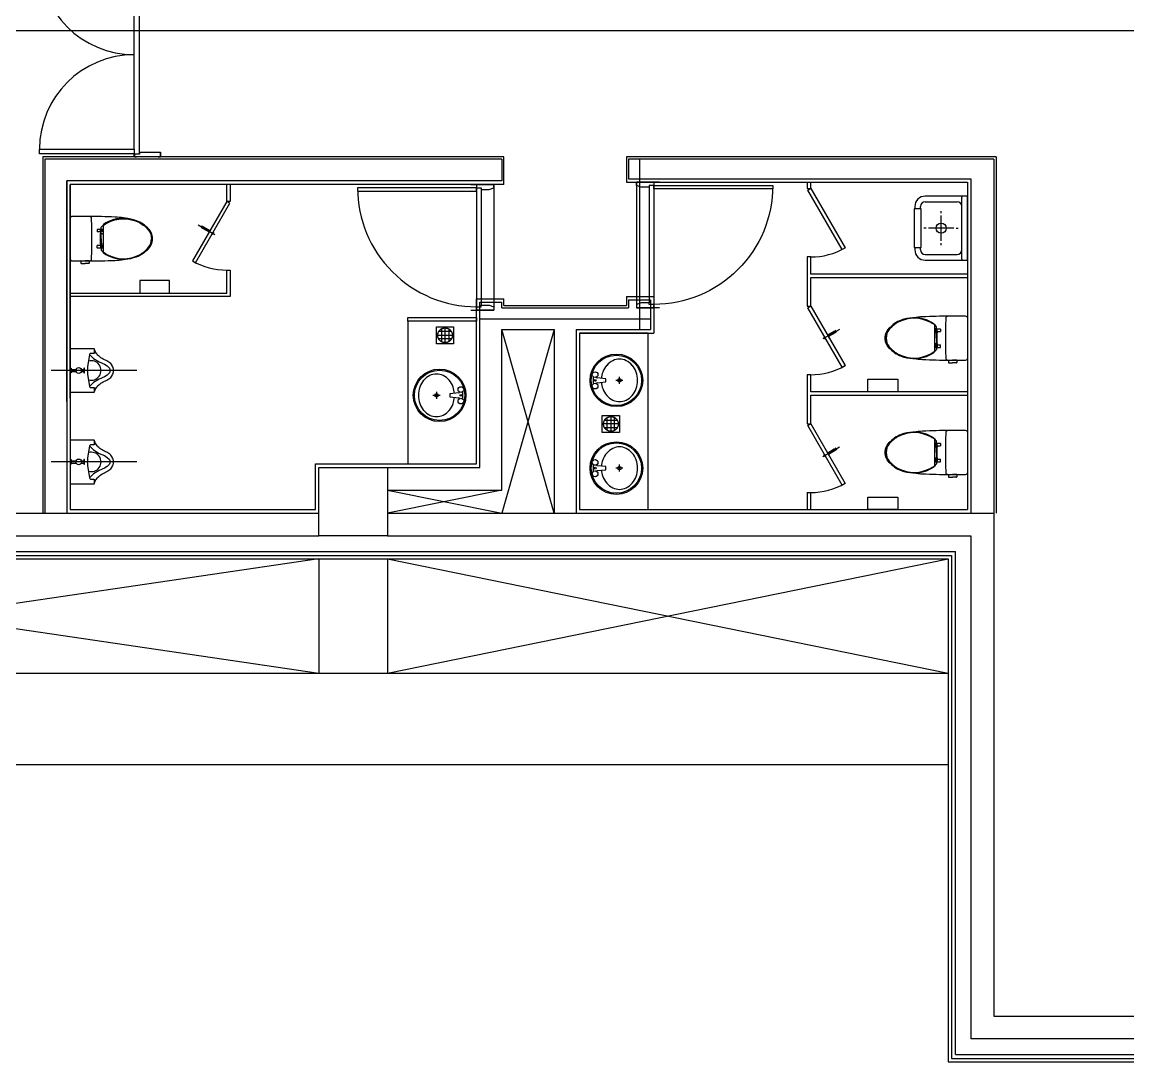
# Model space of a CAD drawing. Header units: millimetres. Extents: x 8456 to 190005487, y 619 to 455456909.
# Drawn here: x 196433 to 197922, y 152540 to 153941 of the extents above; entities that cross this region are included whole.
import ezdxf

# ---------------------------------------------------------------- set-up
doc = ezdxf.new("R2010")
doc.units = ezdxf.units.MM
doc.header["$LTSCALE"] = 400
doc.header["$MEASUREMENT"] = 0
for name, pattern in [('CEN', [62, 60, -1, 0, -1]), ('HIDDEN', [0.375, 0.25, -0.125]), ('X-REF 평면도(가창리 실시설계)$2$CEN', [62, 60, -1, 0, -1]), ('XA-지하1층평면도$0$CEN', [62, 60, -1, 0, -1]), ('XA-지하1층평면도$0$CEN1', [3.5, 3, -0.25, 0, -0.25])]:
    doc.linetypes.add(name, pattern=pattern)
doc.layers.get('0').update_dxf_attribs({"linetype": 'CONTINUOUS'})
doc.layers.get('Defpoints').update_dxf_attribs({"color": 153, "linetype": 'CONTINUOUS'})
for name, color, linetype in [('AA-FIN2', 6, 'CONTINUOUS'), ('AA-MKXX', 3, 'CONTINUOUS'), ('AA-WALL-조적벽', 3, 'CONTINUOUS'), ('AA-WID', 4, 'CONTINUOUS'), ('AA-공통-단열재', 17, 'CONTINUOUS'), ('CEN', 1, 'CEN'), ('COL', 2, 'CONTINUOUS'), ('FIN', 5, 'CONTINUOUS'), ('FIX', 7, 'CONTINUOUS'), ('TOIL', 6, 'CONTINUOUS'), ('WAL', 3, 'CONTINUOUS'), ('WID', 4, 'CONTINUOUS'), ('WINDOW', 7, 'CONTINUOUS'), ('X-REF 평면도(가창리 실시설계)$2$CEN', 1, 'X-REF 평면도(가창리 실시설계)$2$CEN'), ('XA-지하1층평면도$0$CEN', 1, 'XA-지하1층평면도$0$CEN'), ('XA-지하1층평면도$0$ELE', 7, 'CONTINUOUS'), ('XREF-PLAN$0$A-FUR1_위생도기', 4, 'CONTINUOUS')]:
    doc.layers.add(name, color=color, linetype=linetype)
doc.layers.add('XR-평면도$0$A-DWXM-DOOR', color=4, linetype='CONTINUOUS', lineweight=25)

# ---------------------------------------------------------------- blocks, each defined once
blk = doc.blocks.new('A$C2DB436D3')
at = {"color": 8, "ltscale": 3}
for p, q in [((7297.7, 14173.8, 2515.7), (7292.9, 14165.6, 2515.7)), ((7302.2, 14168.4, 2515.7), (7299.8, 14164.3, 2515.7)), ((8477.8, 13967.1, 2515.7), (8480.1, 13963, 2515.7)), ((8482.3, 13972.5, 2515.7), (8487, 13964.3, 2515.7)), ((8477.8, 13740.5, 2515.7), (8480.1, 13736.4, 2515.7)), ((8482.3, 13745.9, 2515.7), (8487, 13737.7, 2515.7))]:
    blk.add_line(p, q, dxfattribs=at)
at = {"color": 8}
for p, q in [((7027, 13904.2, 2515.7), (7038.5, 13904.2, 2515.7)), ((7027, 13899.8, 2515.7), (7038.5, 13899.8, 2515.7)), ((7047.9, 13904.2, 2515.7), (7053.4, 13904.2, 2515.7)), ((7048.6, 13899.8, 2515.7), (7053.4, 13899.8, 2515.7)), ((7027, 13728.2, 2515.7), (7038.5, 13728.2, 2515.7)), ((7027, 13723.8, 2515.7), (7038.5, 13723.8, 2515.7)), ((7047.9, 13728.2, 2515.7), (7053.4, 13728.2, 2515.7)), ((7048.6, 13723.8, 2515.7), (7053.4, 13723.8, 2515.7))]:
    blk.add_line(p, q, dxfattribs=at)
at = {"color": 8, "elevation": 2515.7}
for points in [[(7027, 13943.8), (7027, 13860.2), (7073.2, 13860.2, -0.022168), (7075.4, 13865.7, -0.015962), (7079.8, 13872.3, -0.046411), (7088.6, 13878.9, -0.0259), (7097.4, 13883.3, 0.027117), (7105.1, 13888.8, 0.071022), (7109.5, 13896.5, 0.04853), (7110.6, 13902, 0.04853), (7109.5, 13907.5, 0.071022), (7105.1, 13915.2, 0.027117), (7097.4, 13920.7, -0.0259), (7088.6, 13925.1, -0.046411), (7079.8, 13931.7, -0.015962), (7075.4, 13938.3, -0.022168), (7073.2, 13943.8)], [(7027, 13767.8), (7027, 13684.2), (7073.2, 13684.2, -0.022168), (7075.4, 13689.7, -0.015962), (7079.8, 13696.3, -0.046411), (7088.6, 13702.9, -0.0259), (7097.4, 13707.3, 0.027117), (7105.1, 13712.8, 0.071022), (7109.5, 13720.5, 0.04853), (7110.6, 13726, 0.04853), (7109.5, 13731.5, 0.071022), (7105.1, 13739.2, 0.027117), (7097.4, 13744.7, -0.0259), (7088.6, 13749.1, -0.046411), (7079.8, 13755.7, -0.015962), (7075.4, 13762.3, -0.022168), (7073.2, 13767.8)]]:
    blk.add_lwpolyline(points, format="xyb", close=True, dxfattribs=at)
for points in [[(7073.2, 13943.8), (7073.2, 13935), (7066.6, 13935, 0.198912), (7065.7, 13934.6, 0.089166), (7064.4, 13932.8), (7060.6, 13909, 0.080898), (7060.6, 13895), (7064.4, 13871.2, 0.22682), (7065.7, 13869.4, 0.062315), (7066.6, 13869), (7073.2, 13869), (7073.2, 13860.2)], [(7073.2, 13767.8), (7073.2, 13759), (7066.6, 13759, 0.198912), (7065.7, 13758.6, 0.089166), (7064.4, 13756.8), (7060.6, 13733, 0.080898), (7060.6, 13719), (7064.4, 13695.2, 0.22682), (7065.7, 13693.4, 0.062315), (7066.6, 13693), (7073.2, 13693), (7073.2, 13684.2)]]:
    blk.add_lwpolyline(points, format="xyb", dxfattribs=at)
for points in [[(7064.4, 13932.8), (7072.1, 13925.1), (7083.1, 13918.5), (7093, 13914.1), (7098.5, 13910.8), (7102.9, 13906.4), (7104, 13902), (7102.9, 13897.6), (7098.5, 13893.2), (7093, 13889.9), (7083.1, 13885.5), (7072.1, 13878.9), (7064.4, 13871.2)], [(7027, 13906.4), (7029.2, 13906.4), (7029.2, 13897.6), (7027, 13897.6)], [(7064.4, 13756.8), (7072.1, 13749.1), (7083.1, 13742.5), (7093, 13738.1), (7098.5, 13734.8), (7102.9, 13730.4), (7104, 13726), (7102.9, 13721.6), (7098.5, 13717.2), (7093, 13713.9), (7083.1, 13709.5), (7072.1, 13702.9), (7064.4, 13695.2)], [(7027, 13730.4), (7029.2, 13730.4), (7029.2, 13721.6), (7027, 13721.6)]]:
    blk.add_lwpolyline(points, dxfattribs=at)
for points in [[(7053.4, 13897.6), (7054.5, 13897.6), (7054.5, 13906.4), (7053.4, 13906.4)], [(7053.4, 13721.6), (7054.5, 13721.6), (7054.5, 13730.4), (7053.4, 13730.4)]]:
    blk.add_lwpolyline(points, close=True, dxfattribs=at)
at = {"color": 8}
for centre in [(7043.5, 13902, 2515.7), (7043.5, 13726, 2515.7)]:
    blk.add_circle(centre, 5.5, dxfattribs=at)
for centre in [(7067.7, 13902, 2515.7), (7067.7, 13726, 2515.7)]:
    blk.add_arc(centre, 18.7, 253.2144, 106.7856, dxfattribs=at)
at = {"layer": 'AA-FIN2', "color": 8}
for p, q in [((5833.5, 13539.6, 2515.7), (8715.5, 13539.6, 2515.7)), ((5840.1, 13546.2, 2515.7), (8722.1, 13546.2, 2515.7)), ((8715.5, 13539.6, 2515.7), (8715.5, 12571.6, 2515.7)), ((8722.1, 13546.2, 2515.7), (8722.1, 12578.2, 2515.7)), ((8715.5, 12571.6, 2515.7), (9265.5, 12571.6, 2515.7)), ((8722.1, 12578.2, 2515.7), (9265.5, 12578.2, 2515.7))]:
    blk.add_line(p, q, dxfattribs=at)
at = {"layer": 'AA-WALL-조적벽', "color": 8}
for p, q in [((6978.6, 14308.5, 2515.7), (6978.6, 13627.6, 2515.7)), ((7857, 14308.5, 2515.7), (6978.6, 14308.5, 2515.7)), ((7857, 14308.5, 2515.7), (7857, 14266.7, 2515.7)), ((8803.5, 14308.5, 2515.7), (8101.2, 14308.5, 2515.7)), ((8101.2, 14308.5, 2515.7), (8101.2, 14271.1, 2515.7)), ((8803.5, 14308.5, 2515.7), (8803.5, 13627.6, 2515.7)), ((7020.4, 14266.7, 2515.7), (7020.4, 13627.6, 2515.7)), ((7857, 14266.7, 2515.7), (7020.4, 14266.7, 2515.7)), ((7020.4, 13842.1, 2515.7), (7020.4, 14266.7, 2515.7)), ((8101.2, 14271.1, 2515.7), (8759.5, 14271.1, 2515.7)), ((8759.5, 14271.1, 2515.7), (8759.5, 13627.6, 2515.7)), ((8101.2, 14037.9, 2515.7), (8101.2, 14022.5, 2515.7)), ((8101.2, 14037.9, 2515.7), (8143, 14037.9, 2515.7)), ((8143, 14037.9, 2515.7), (8143, 13980.7, 2515.7)), ((7815.2, 13715.6, 2515.7), (7815.2, 14033.5, 2515.7)), ((7815.2, 14033.5, 2515.7), (7857, 14033.5, 2515.7)), ((7857, 14022.5, 2515.7), (7857, 14033.5, 2515.7)), ((7857, 14022.5, 2515.7), (8101.2, 14022.5, 2515.7)), ((7857, 13671.6, 2515.7), (7857, 13980.7, 2515.7)), ((7857, 13980.7, 2515.7), (7958.2, 13980.7, 2515.7)), ((7958.2, 13980.7, 2515.7), (7958.2, 13627.6, 2515.7)), ((8000, 13980.7, 2515.7), (8000, 13627.6, 2515.7)), ((8000, 13980.7, 2515.7), (8143, 13980.7, 2515.7)), ((7637.5, 13715.6, 2515.7), (7815.2, 13715.6, 2515.7)), ((7637.5, 13671.6, 2515.7), (7857, 13671.6, 2515.7))]:
    blk.add_line(p, q, dxfattribs=at)
at = {"layer": 'AA-WID', "color": 8}
for p, q in [((7160.1, 14322.1, 2515.7), (7160.1, 14697.4, 2515.7)), ((7150.2, 14327.6, 2515.7), (7150.2, 14691.9, 2515.7)), ((6968.1, 14318.8, 2515.7), (6968.1, 14327.6, 2515.7)), ((6968.1, 14327.6, 2515.7), (7150.2, 14327.6, 2515.7)), ((7150.2, 14318.8, 2515.7), (6968.1, 14318.8, 2515.7)), ((7150.2, 14327.6, 2515.7), (7150.2, 14318.8, 2515.7)), ((7150.2, 14312.9, 2515.7), (7150.2, 14318.8, 2515.7)), ((7150.2, 14318.8, 2515.7), (7160.1, 14318.8, 2515.7)), ((7160.5, 14318.4, 2515.7), (7150.6, 14318.4, 2515.7)), ((7150.6, 14318.4, 2515.7), (7150.6, 14313.2, 2515.7)), ((7160.1, 14318.8, 2515.7), (7160.1, 14322.1, 2515.7)), ((7160.1, 14322.1, 2515.7), (7200.8, 14322.1, 2515.7)), ((7200.5, 14321.7, 2515.7), (7160.5, 14321.7, 2515.7)), ((7160.5, 14321.7, 2515.7), (7160.5, 14318.4, 2515.7)), ((7200.5, 14313.2, 2515.7), (7200.5, 14321.7, 2515.7)), ((7200.8, 14322.1, 2515.7), (7200.8, 14312.9, 2515.7)), ((7154.6, 14312.9, 2515.7), (7150.2, 14312.9, 2515.7)), ((7150.6, 14313.2, 2515.7), (7154.6, 14313.2, 2515.7)), ((7154.6, 14313.2, 2515.7), (7154.6, 14312.9, 2515.7)), ((7196.4, 14312.9, 2515.7), (7196.4, 14313.2, 2515.7)), ((7196.4, 14313.2, 2515.7), (7200.5, 14313.2, 2515.7)), ((7200.8, 14312.9, 2515.7), (7196.4, 14312.9, 2515.7))]:
    blk.add_line(p, q, dxfattribs=at)
for centre, start, end in [((7150.2, 14691.9, 2515.7), 180, 270), ((7150.2, 14327.6, 2515.7), 90, 180)]:
    blk.add_arc(centre, 182.2, start, end, dxfattribs=at)
at = {"layer": 'AA-공통-단열재', "color": 8}
for p, q in [((5847.8, 13553.9, 2515.7), (8729.8, 13553.9, 2515.7)), ((8729.8, 12585.9, 2515.7), (8729.8, 13553.9, 2515.7)), ((8729.8, 12585.9, 2515.7), (9265.5, 12585.9, 2515.7))]:
    blk.add_line(p, q, dxfattribs=at)
at = {"layer": 'CEN', "color": 8}
for p, q in [((8122.1, 14308.5, 2515.7), (8122.1, 13980.7, 2515.7)), ((7815.2, 14001.6, 2515.7), (8143, 14001.6, 2515.7))]:
    blk.add_line(p, q, dxfattribs=at)
at = {"layer": 'COL', "color": 8}
for p, q in [((7505.5, 13583.6, 2515.7), (7505.5, 13715.6, 2515.7)), ((7505.5, 13715.6, 2515.7), (7637.5, 13715.6, 2515.7)), ((7637.5, 13715.6, 2515.7), (7637.5, 13583.6, 2515.7)), ((6009.5, 13627.6, 2515.7), (7505.5, 13627.6, 2515.7)), ((7498.9, 13627.6, 2515.7), (7505.5, 13627.6, 2515.7)), ((7637.5, 13627.6, 2515.7), (8803.5, 13627.6, 2515.7)), ((8803.5, 13627.6, 2515.7), (8803.5, 12659.6, 2515.7)), ((6009.5, 13583.6, 2515.7), (7505.5, 13583.6, 2515.7)), ((7637.5, 13583.6, 2515.7), (7505.5, 13583.6, 2515.7)), ((7637.5, 13583.6, 2515.7), (8759.5, 13583.6, 2515.7)), ((8759.5, 13583.6, 2515.7), (8759.5, 12615.6, 2515.7)), ((8803.5, 12659.6, 2515.7), (9441.5, 12659.6, 2515.7)), ((9441.5, 12615.6, 2515.7), (8759.5, 12615.6, 2515.7))]:
    blk.add_line(p, q, dxfattribs=at)
at = {"layer": 'Defpoints', "color": 8}
for p, q in [((7797.6, 14260.1, 2515.7), (7841.6, 14260.1, 2515.7)), ((8160.6, 14264.5, 2515.7), (8116.6, 14264.5, 2515.7)), ((7797.6, 14018.1, 2515.7), (7841.6, 14018.1, 2515.7)), ((8160.6, 14022.5, 2515.7), (8116.6, 14022.5, 2515.7))]:
    blk.add_line(p, q, dxfattribs=at)
at = {"layer": 'FIN', "color": 8}
for p, q in [((6974.2, 14312.9, 2515.7), (6974.2, 13627.6, 2515.7)), ((7861.4, 14312.9, 2515.7), (6974.2, 14312.9, 2515.7)), ((7861.4, 14260.1, 2515.7), (7861.4, 14312.9, 2515.7)), ((8096.8, 14312.9, 2515.7), (8096.8, 14264.5, 2515.7)), ((8807.9, 14312.9, 2515.7), (8096.8, 14312.9, 2515.7)), ((8807.9, 14312.9, 2515.7), (8807.9, 13627.6, 2515.7)), ((7861.4, 14260.1, 2515.7), (7027, 14260.1, 2515.7)), ((7027, 13848.7, 2515.7), (7027, 14260.1, 2515.7)), ((7027, 14260.1, 2515.7), (7027, 13634.2, 2515.7)), ((8096.8, 14264.5, 2515.7), (8752.9, 14264.5, 2515.7)), ((8752.9, 14264.5, 2515.7), (8752.9, 13634.2, 2515.7)), ((7808.6, 13722.2, 2515.7), (7808.6, 14040.1, 2515.7)), ((7808.6, 14040.1, 2515.7), (7861.4, 14040.1, 2515.7)), ((7861.4, 14026.9, 2515.7), (7861.4, 14040.1, 2515.7)), ((8096.8, 14044.5, 2515.7), (8096.8, 14026.9, 2515.7)), ((8096.8, 14044.5, 2515.7), (8149.6, 14044.5, 2515.7)), ((8149.6, 14044.5, 2515.7), (8149.6, 13974.1, 2515.7)), ((7861.4, 14026.9, 2515.7), (8096.8, 14026.9, 2515.7)), ((7958.2, 13627.6, 2515.7), (7857, 13980.7, 2515.7)), ((7958.2, 13980.7, 2515.7), (7857, 13627.6, 2515.7)), ((8006.6, 13974.1, 2515.7), (8006.6, 13634.2, 2515.7)), ((8006.6, 13974.1, 2515.7), (8149.6, 13974.1, 2515.7)), ((7498.9, 13634.2, 2515.7), (7498.9, 13722.2, 2515.7)), ((7498.9, 13722.2, 2515.7), (7808.6, 13722.2, 2515.7)), ((7857, 13671.6, 2515.7), (7637.5, 13627.6, 2515.7)), ((7637.5, 13671.6, 2515.7), (7857, 13627.6, 2515.7)), ((7027, 13634.2, 2515.7), (7498.9, 13634.2, 2515.7)), ((8006.6, 13634.2, 2515.7), (8752.9, 13634.2, 2515.7)), ((7505.5, 13539.6, 2515.7), (6009.5, 13319.6, 2515.7)), ((6009.5, 13539.6, 2515.7), (7505.5, 13319.6, 2515.7)), ((7637.5, 13319.6, 2515.7), (8715.5, 13539.6, 2515.7)), ((7637.5, 13539.6, 2515.7), (8715.5, 13319.6, 2515.7))]:
    blk.add_line(p, q, dxfattribs=at)
at = {"layer": 'FIX', "color": 8, "linetype": 'Continuous'}
for p, q in [((8741.9, 14116.5, 2515.7), (8741.9, 14235.3, 2515.7)), ((8663.8, 14213.3, 2515.7), (8651.7, 14213.3, 2515.7)), ((8662.7, 14213.3, 2515.7), (8662.7, 14217.7, 2515.7)), ((8663.8, 14138.5, 2515.7), (8663.8, 14213.3, 2515.7)), ((8671.5, 14226.5, 2515.7), (8733.1, 14226.5, 2515.7)), ((8702.3, 14204.5, 2515.7), (8702.3, 14208.9, 2515.7)), ((8702.3, 14151.7, 2515.7), (8702.3, 14200.1, 2515.7)), ((8673.7, 14175.9, 2515.7), (8669.3, 14175.9, 2515.7)), ((8726.5, 14175.9, 2515.7), (8678.1, 14175.9, 2515.7)), ((8730.9, 14175.9, 2515.7), (8735.3, 14175.9, 2515.7)), ((8702.3, 14142.9, 2515.7), (8702.3, 14147.3, 2515.7)), ((8651.7, 14138.5, 2515.7), (8663.8, 14138.5, 2515.7)), ((8662.7, 14134.1, 2515.7), (8662.7, 14138.5, 2515.7)), ((8671.5, 14125.3, 2515.7), (8733.1, 14125.3, 2515.7))]:
    blk.add_line(p, q, dxfattribs=at)
at = {"layer": 'FIX', "color": 8, "linetype": 'Continuous', "elevation": 2515.7}
blk.add_lwpolyline([(8752.9, 14114.3), (8752.9, 14237.5), (8671.5, 14237.5, 0.414214), (8651.7, 14217.7), (8651.7, 14213.3), (8650.6, 14213.3), (8650.6, 14138.5), (8651.7, 14138.5), (8651.7, 14134.1, 0.414214), (8671.5, 14114.3)], format="xyb", close=True, dxfattribs=at)
at = {"layer": 'FIX', "color": 8, "linetype": 'Continuous'}
blk.add_circle((8702.3, 14175.9, 2515.7), 9.9, dxfattribs=at)
for centre, radius, start, end in [((8744.1, 14235.3, 2515.7), 2.2, 90, 180), ((8671.5, 14217.7, 2515.7), 8.8, 90, 180), ((8733.1, 14217.7, 2515.7), 8.8, 0, 90), ((8671.5, 14134.1, 2515.7), 8.8, 180, 270), ((8733.1, 14134.1, 2515.7), 8.8, 270, 0), ((8744.1, 14116.5, 2515.7), 2.2, 180, 270)]:
    blk.add_arc(centre, radius, start, end, dxfattribs=at)
at = {"layer": 'TOIL', "color": 8, "linetype": 'HIDDEN'}
for p, q in [((7731.6, 13953.2, 2515.7), (7731.6, 13986.2, 2515.7)), ((7731.6, 13986.2, 2515.7), (7764.6, 13986.2, 2515.7)), ((7760.4, 13976.8, 2515.7), (7735.7, 13976.8, 2515.7)), ((7741, 13982, 2515.7), (7741, 13957.4, 2515.7)), ((7748.1, 13955.5, 2515.7), (7748.1, 13983.9, 2515.7)), ((7755.2, 13982, 2515.7), (7755.2, 13957.4, 2515.7)), ((7764.6, 13986.2, 2515.7), (7764.6, 13953.2, 2515.7)), ((7764.6, 13953.2, 2515.7), (7731.6, 13953.2, 2515.7)), ((7733.8, 13969.7, 2515.7), (7762.3, 13969.7, 2515.7)), ((7760.4, 13962.6, 2515.7), (7735.7, 13962.6, 2515.7)), ((8050.6, 13782.6, 2515.7), (8050.6, 13815.6, 2515.7)), ((8050.6, 13815.6, 2515.7), (8083.6, 13815.6, 2515.7)), ((8054.8, 13806.2, 2515.7), (8079.4, 13806.2, 2515.7)), ((8060, 13786.8, 2515.7), (8060, 13811.4, 2515.7)), ((8067.1, 13813.3, 2515.7), (8067.1, 13784.9, 2515.7)), ((8074.2, 13786.8, 2515.7), (8074.2, 13811.4, 2515.7)), ((8083.6, 13815.6, 2515.7), (8083.6, 13782.6, 2515.7)), ((8083.6, 13782.6, 2515.7), (8050.6, 13782.6, 2515.7)), ((8081.3, 13799.1, 2515.7), (8052.9, 13799.1, 2515.7)), ((8054.8, 13792, 2515.7), (8079.4, 13792, 2515.7))]:
    blk.add_line(p, q, dxfattribs=at)
for centre in [(7748.1, 13969.7, 2515.7), (8067.1, 13799.1, 2515.7)]:
    blk.add_circle(centre, 14.2, dxfattribs=at)
at = {"layer": 'WID', "color": 8}
for p, q in [((7505.5, 13539.6, 2515.7), (7505.5, 13319.6, 2515.7)), ((7637.5, 13539.6, 2515.7), (7637.5, 13319.6, 2515.7)), ((6009.5, 13319.6, 2515.7), (8715.5, 13319.6, 2515.7)), ((5833.5, 13143.6, 2515.7), (8715.5, 13143.6, 2515.7))]:
    blk.add_line(p, q, dxfattribs=at)
at = {"layer": 'WINDOW', "color": 8, "linetype": 'Continuous'}
for p, q in [((7328.4, 14227.1, 2515.7), (7328.4, 14260.1, 2515.7)), ((7335, 14260.1, 2515.7), (7335, 14227.1, 2515.7)), ((8444.9, 14264.5, 2515.7), (8444.9, 14252.4, 2515.7)), ((8444.9, 14252.4, 2515.7), (8451.5, 14252.4, 2515.7)), ((8451.5, 14252.4, 2515.7), (8451.5, 14264.5, 2515.7)), ((7335, 14227.1, 2515.7), (7328.4, 14227.1, 2515.7)), ((8451.5, 14120.4, 2515.7), (8444.9, 14120.4, 2515.7)), ((8444.9, 14120.4, 2515.7), (8444.9, 14025.8, 2515.7)), ((8451.5, 14087.4, 2515.7), (8451.5, 14120.4, 2515.7)), ((7328.4, 14095.1, 2515.7), (7335, 14095.1, 2515.7)), ((7328.4, 14051.1, 2515.7), (7328.4, 14095.1, 2515.7)), ((7335, 14095.1, 2515.7), (7335, 14044.5, 2515.7)), ((8752.9, 14087.4, 2515.7), (8451.5, 14087.4, 2515.7)), ((8451.5, 14080.8, 2515.7), (8752.9, 14080.8, 2515.7)), ((8451.5, 14025.8, 2515.7), (8451.5, 14080.8, 2515.7)), ((7027, 14051.1, 2515.7), (7328.4, 14051.1, 2515.7)), ((7335, 14044.5, 2515.7), (7027, 14044.5, 2515.7)), ((8444.9, 14025.8, 2515.7), (8451.5, 14025.8, 2515.7)), ((7676.6, 13997.2, 2515.7), (7676.6, 14003.8, 2515.7)), ((7676.6, 14003.8, 2515.7), (7808.6, 14003.8, 2515.7)), ((7808.6, 13997.2, 2515.7), (7676.6, 13997.2, 2515.7)), ((7808.6, 14003.8, 2515.7), (7808.6, 13997.2, 2515.7)), ((8451.5, 13893.8, 2515.7), (8444.9, 13893.8, 2515.7)), ((8444.9, 13893.8, 2515.7), (8444.9, 13799.2, 2515.7)), ((8451.5, 13860.8, 2515.7), (8451.5, 13893.8, 2515.7)), ((8752.9, 13860.8, 2515.7), (8451.5, 13860.8, 2515.7)), ((8451.5, 13854.2, 2515.7), (8752.9, 13854.2, 2515.7)), ((8451.5, 13799.2, 2515.7), (8451.5, 13854.2, 2515.7)), ((8444.9, 13799.2, 2515.7), (8451.5, 13799.2, 2515.7)), ((8444.9, 13667.2, 2515.7), (8444.9, 13634.2, 2515.7)), ((8444.9, 13667.2, 2515.7), (8451.5, 13667.2, 2515.7)), ((8451.5, 13634.2, 2515.7), (8451.5, 13667.2, 2515.7))]:
    blk.add_line(p, q, dxfattribs=at)
at = {"layer": 'WINDOW', "color": 8, "linetype": 'Continuous', "elevation": 2515.7}
for points in [[(8511.8, 14134.7), (8445.8, 14249.1), (8451.5, 14252.4), (8517.5, 14138)], [(7328.4, 14227.1), (7262.4, 14112.7), (7268.2, 14109.4), (7334.2, 14223.8)], [(8451.5, 14025.8), (8517.5, 13911.4), (8511.8, 13908.1), (8445.8, 14022.5)], [(8451.5, 13799.2), (8517.5, 13684.8), (8511.8, 13681.5), (8445.8, 13795.9)]]:
    blk.add_lwpolyline(points, close=True, dxfattribs=at)
at = {"layer": 'WINDOW', "color": 8, "linetype": 'Continuous'}
for centre, start, end in [((8451.5, 14252.4, 2515.7), 270, 300), ((7328.4, 14227.1, 2515.7), 240, 270), ((8451.5, 14025.8, 2515.7), 270, 300), ((8451.5, 13799.2, 2515.7), 270, 300)]:
    blk.add_arc(centre, 132, start, end, dxfattribs=at)
at = {"layer": 'X-REF 평면도(가창리 실시설계)$2$CEN', "color": 8}
for p, q in [((7155, 13902, 2515.7), (6990.7, 13902, 2515.7)), ((7155, 13726, 2515.7), (6990.7, 13726, 2515.7))]:
    blk.add_line(p, q, dxfattribs=at)
at = {"layer": 'XA-지하1층평면도$0$CEN', "color": 8, "linetype": 'XA-지하1층평면도$0$CEN1'}
for p, q in [((7273.5, 14182.3, 2515.7), (7305.3, 14163.9, 2515.7)), ((8506.5, 13981, 2515.7), (8474.7, 13962.6, 2515.7)), ((8506.5, 13754.4, 2515.7), (8474.7, 13736, 2515.7))]:
    blk.add_line(p, q, dxfattribs=at)
at = {"layer": 'XA-지하1층평면도$0$ELE', "color": 8}
for p, q in [((7280.2, 14180.1, 2515.7), (7278.7, 14177.5, 2515.7)), ((7278.7, 14177.5, 2515.7), (7280.6, 14176.5, 2515.7)), ((7280.2, 14180.1, 2515.7), (7282.1, 14179, 2515.7)), ((7282.1, 14179, 2515.7), (7280.6, 14176.5, 2515.7)), ((7280.8, 14176.8, 2515.7), (7281.9, 14176.1, 2515.7)), ((7283.2, 14178.4, 2515.7), (7281.7, 14175.8, 2515.7)), ((7281.7, 14175.8, 2515.7), (7294.4, 14168.5, 2515.7)), ((7281.9, 14178.7, 2515.7), (7283, 14178.1, 2515.7)), ((7283.2, 14178.4, 2515.7), (7295.9, 14171.1, 2515.7)), ((7297.5, 14173.9, 2515.7), (7292.7, 14165.7, 2515.7)), ((7292.7, 14165.7, 2515.7), (7292.9, 14165.6, 2515.7)), ((7297.5, 14173.9, 2515.7), (7297.7, 14173.8, 2515.7)), ((7300.3, 14164, 2515.7), (7302.7, 14168.2, 2515.7)), ((7300.9, 14164.2, 2515.7), (7302.9, 14167.6, 2515.7)), ((7302.7, 14168.2, 2515.7), (7302.2, 14168.4, 2515.7)), ((7302.7, 14168.2, 2515.7), (7302.9, 14167.6, 2515.7)), ((7300.3, 14164, 2515.7), (7299.8, 14164.3, 2515.7)), ((7300.3, 14164, 2515.7), (7300.9, 14164.2, 2515.7)), ((8496.8, 13977.1, 2515.7), (8484.1, 13969.8, 2515.7)), ((8498.3, 13974.5, 2515.7), (8485.6, 13967.2, 2515.7)), ((8496.8, 13977.1, 2515.7), (8498.3, 13974.5, 2515.7)), ((8498.1, 13977.4, 2515.7), (8497, 13976.8, 2515.7)), ((8499.8, 13978.8, 2515.7), (8497.9, 13977.7, 2515.7)), ((8497.9, 13977.7, 2515.7), (8499.4, 13975.2, 2515.7)), ((8499.2, 13975.5, 2515.7), (8498.1, 13974.8, 2515.7)), ((8501.3, 13976.2, 2515.7), (8499.4, 13975.2, 2515.7)), ((8499.8, 13978.8, 2515.7), (8501.3, 13976.2, 2515.7)), ((8477.3, 13966.9, 2515.7), (8477.1, 13966.3, 2515.7)), ((8479.1, 13962.9, 2515.7), (8477.1, 13966.3, 2515.7)), ((8477.3, 13966.9, 2515.7), (8477.8, 13967.1, 2515.7)), ((8479.7, 13962.7, 2515.7), (8477.3, 13966.9, 2515.7)), ((8479.7, 13962.7, 2515.7), (8479.1, 13962.9, 2515.7)), ((8479.7, 13962.7, 2515.7), (8480.1, 13963, 2515.7)), ((8482.5, 13972.6, 2515.7), (8482.3, 13972.5, 2515.7)), ((8482.5, 13972.6, 2515.7), (8487.2, 13964.4, 2515.7)), ((8487.2, 13964.4, 2515.7), (8487, 13964.3, 2515.7)), ((8477.3, 13740.3, 2515.7), (8477.1, 13739.7, 2515.7)), ((8479.1, 13736.3, 2515.7), (8477.1, 13739.7, 2515.7)), ((8477.3, 13740.3, 2515.7), (8477.8, 13740.5, 2515.7)), ((8479.7, 13736.1, 2515.7), (8477.3, 13740.3, 2515.7)), ((8482.5, 13746, 2515.7), (8482.3, 13745.9, 2515.7)), ((8482.5, 13746, 2515.7), (8487.2, 13737.8, 2515.7)), ((8496.8, 13750.5, 2515.7), (8484.1, 13743.2, 2515.7)), ((8498.3, 13747.9, 2515.7), (8485.6, 13740.6, 2515.7)), ((8496.8, 13750.5, 2515.7), (8498.3, 13747.9, 2515.7)), ((8498.1, 13750.8, 2515.7), (8497, 13750.2, 2515.7)), ((8499.8, 13752.2, 2515.7), (8497.9, 13751.1, 2515.7)), ((8497.9, 13751.1, 2515.7), (8499.4, 13748.6, 2515.7)), ((8499.2, 13748.9, 2515.7), (8498.1, 13748.2, 2515.7)), ((8501.3, 13749.6, 2515.7), (8499.4, 13748.6, 2515.7)), ((8499.8, 13752.2, 2515.7), (8501.3, 13749.6, 2515.7)), ((8479.7, 13736.1, 2515.7), (8479.1, 13736.3, 2515.7)), ((8479.7, 13736.1, 2515.7), (8480.1, 13736.4, 2515.7)), ((8487.2, 13737.8, 2515.7), (8487, 13737.7, 2515.7))]:
    blk.add_line(p, q, dxfattribs=at)
at = {"layer": 'XR-평면도$0$A-DWXM-DOOR', "color": 8}
for p, q in [((7808.6, 14260.1, 2515.7), (7808.6, 14018.1, 2515.7)), ((7817.4, 14250.2, 2515.7), (7817.4, 14028, 2515.7)), ((7841.6, 14260.1, 2515.7), (7841.6, 14018.1, 2515.7)), ((8116.6, 14264.5, 2515.7), (8116.6, 14022.5, 2515.7)), ((8140.8, 14254.6, 2515.7), (8140.8, 14032.4, 2515.7)), ((8149.6, 14264.5, 2515.7), (8149.6, 14022.5, 2515.7))]:
    blk.add_line(p, q, dxfattribs=at)
at = {"layer": 'XR-평면도$0$A-DWXM-DOOR', "color": 8, "elevation": 2515.7}
for points in [[(7808.6, 14253.5), (7579.8, 14253.5, 0.414214), (7808.6, 14024.7, 1)], [(8149.6, 14257.9), (8378.4, 14257.9, -0.414214), (8149.6, 14029.1, -1)]]:
    blk.add_lwpolyline(points, format="xyb", dxfattribs=at)
for points in [[(7579.8, 14253.5), (7579.8, 14246.9), (7808.6, 14246.9), (7808.6, 14253.5)], [(7808.6, 14260.1), (7808.6, 14253.5), (7817.4, 14253.5), (7817.4, 14250.2), (7832.8, 14250.2), (7841.6, 14253.5), (7841.6, 14260.1)], [(8149.6, 14264.5), (8149.6, 14257.9), (8140.8, 14257.9), (8140.8, 14254.6), (8125.4, 14254.6), (8116.6, 14257.9), (8116.6, 14264.5)], [(8378.4, 14257.9), (8378.4, 14251.3), (8149.6, 14251.3), (8149.6, 14257.9)], [(7808.6, 14018.1), (7808.6, 14024.7), (7817.4, 14024.7), (7817.4, 14028), (7832.8, 14028), (7841.6, 14024.7), (7841.6, 14018.1)], [(8149.6, 14022.5), (8149.6, 14029.1), (8140.8, 14029.1), (8140.8, 14032.4), (8125.4, 14032.4), (8116.6, 14029.1), (8116.6, 14022.5)]]:
    blk.add_lwpolyline(points, close=True, dxfattribs=at)
at = {"layer": 'XREF-PLAN$0$A-FUR1_위생도기', "color": 8}
for p, q in [((7078.7, 14173.1, 2515.7), (7078.7, 14168.5, 2515.7)), ((7085.1, 14168.5, 2515.7), (7078.7, 14168.5, 2515.7)), ((7088.7, 14173.4, 2515.7), (7079.1, 14173.4, 2515.7)), ((7085.1, 14168.5, 2515.7), (7085.1, 14173.4, 2515.7)), ((7089, 14169.4, 2515.7), (7085.1, 14169.4, 2515.7)), ((7089, 14169.4, 2515.7), (7089, 14173.1, 2515.7)), ((7078.7, 14138, 2515.7), (7078.7, 14142.6, 2515.7)), ((7085.1, 14142.6, 2515.7), (7078.7, 14142.6, 2515.7)), ((7088.7, 14137.7, 2515.7), (7079.1, 14137.7, 2515.7)), ((7085.1, 14142.6, 2515.7), (7085.1, 14137.7, 2515.7)), ((7089, 14141.7, 2515.7), (7085.1, 14141.7, 2515.7)), ((7089, 14141.7, 2515.7), (7089, 14138, 2515.7)), ((7047.5, 14112.9, 2515.7), (7047.5, 14108.6, 2515.7)), ((7047.9, 14113.3, 2515.7), (7055.6, 14113.3, 2515.7)), ((7047.9, 14108.1, 2515.7), (7055.6, 14108.1, 2515.7)), ((7063.3, 14113.3, 2515.7), (7055.6, 14113.3, 2515.7)), ((7063.3, 14108.1, 2515.7), (7055.6, 14108.1, 2515.7)), ((7063.8, 14112.9, 2515.7), (7063.8, 14108.6, 2515.7)), ((7161.2, 14075.3, 2515.7), (7161.2, 14051.1, 2515.7)), ((7218.4, 14075.3, 2515.7), (7161.2, 14075.3, 2515.7)), ((7218.4, 14051.1, 2515.7), (7218.4, 14075.3, 2515.7)), ((7161.2, 14051.1, 2515.7), (7218.4, 14051.1, 2515.7)), ((7676.6, 13997.2, 2515.7), (7676.6, 13722.2, 2515.7)), ((7808.6, 13997.2, 2515.7), (7676.6, 13997.2, 2515.7)), ((7808.6, 13722.2, 2515.7), (7808.6, 13997.2, 2515.7)), ((8138.6, 13974.1, 2515.7), (8006.6, 13974.1, 2515.7)), ((8006.6, 13974.1, 2515.7), (8006.6, 13634.2, 2515.7)), ((8138.6, 13634.2, 2515.7), (8138.6, 13974.1, 2515.7)), ((8689.4, 13990.6, 2515.7), (8689.4, 13989.8, 2515.7)), ((8689.4, 13989.8, 2515.7), (8689.4, 13964.2, 2515.7)), ((8689.4, 13977.9, 2515.7), (8694.6, 13977.9, 2515.7)), ((8694.6, 13974.6, 2515.7), (8689.4, 13974.6, 2515.7)), ((8691, 13978, 2515.7), (8691, 13981.8, 2515.7)), ((8691, 13978, 2515.7), (8694.9, 13978, 2515.7)), ((8691.3, 13982.1, 2515.7), (8700.9, 13982.1, 2515.7)), ((8693.4, 13964.2, 2515.7), (8693.4, 13985.9, 2515.7)), ((8694.6, 13974.6, 2515.7), (8693.4, 13974.6, 2515.7)), ((8694.6, 13977.9, 2515.7), (8694.6, 13974.6, 2515.7)), ((8694.6, 13953.9, 2515.7), (8694.6, 13974.6, 2515.7)), ((8694.9, 13977.2, 2515.7), (8694.9, 13982.1, 2515.7)), ((8694.9, 13977.2, 2515.7), (8701.2, 13977.2, 2515.7)), ((8701.2, 13981.8, 2515.7), (8701.2, 13977.2, 2515.7)), ((8689.4, 13964.2, 2515.7), (8689.4, 13938.7, 2515.7)), ((8689.4, 13953.8, 2515.7), (8694.6, 13953.8, 2515.7)), ((8693.4, 13964.2, 2515.7), (8693.4, 13942.6, 2515.7)), ((8693.4, 13953.9, 2515.7), (8694.6, 13953.9, 2515.7)), ((8694.6, 13953.8, 2515.7), (8694.6, 13950.5, 2515.7)), ((8694.6, 13950.5, 2515.7), (8689.4, 13950.5, 2515.7)), ((8689.4, 13938.7, 2515.7), (8689.4, 13937.9, 2515.7)), ((8691, 13950.4, 2515.7), (8691, 13946.7, 2515.7)), ((8691, 13950.4, 2515.7), (8694.9, 13950.4, 2515.7)), ((8691.3, 13946.4, 2515.7), (8700.9, 13946.4, 2515.7)), ((8694.9, 13951.3, 2515.7), (8694.9, 13946.4, 2515.7)), ((8694.9, 13951.3, 2515.7), (8701.2, 13951.3, 2515.7)), ((8701.2, 13946.7, 2515.7), (8701.2, 13951.3, 2515.7)), ((8716.2, 13921.6, 2515.7), (8716.2, 13917.3, 2515.7)), ((8716.6, 13922, 2515.7), (8724.3, 13922, 2515.7)), ((8716.6, 13916.8, 2515.7), (8724.3, 13916.8, 2515.7)), ((8732, 13922, 2515.7), (8724.3, 13922, 2515.7)), ((8732, 13916.8, 2515.7), (8724.3, 13916.8, 2515.7)), ((8732.5, 13921.6, 2515.7), (8732.5, 13917.3, 2515.7)), ((8033.6, 13876.6, 2515.7), (8033.6, 13889.4, 2515.7)), ((8039.7, 13888.8, 2515.7), (8039.7, 13889.4, 2515.7)), ((8083.6, 13876.2, 2515.7), (8083.6, 13889.8, 2515.7)), ((8039.7, 13876.6, 2515.7), (8039.7, 13877.2, 2515.7)), ((8057.6, 13886.1, 2515.7), (8040.7, 13887.7, 2515.7)), ((8040.7, 13878.3, 2515.7), (8057.6, 13879.9, 2515.7)), ((8057.6, 13879.9, 2515.7), (8057.6, 13886.1, 2515.7)), ((8090.3, 13883, 2515.7), (8076.6, 13883, 2515.7)), ((8561.5, 13860.8, 2515.7), (8561.5, 13885, 2515.7)), ((8561.5, 13885, 2515.7), (8618.7, 13885, 2515.7)), ((8618.7, 13885, 2515.7), (8618.7, 13860.8, 2515.7)), ((7724.9, 13854.2, 2515.7), (7738.5, 13854.2, 2515.7)), ((7731.6, 13861, 2515.7), (7731.6, 13847.3, 2515.7)), ((7774.4, 13858.8, 2515.7), (7757.6, 13857.2, 2515.7)), ((7757.6, 13857.2, 2515.7), (7757.6, 13851.1, 2515.7)), ((7757.6, 13851.1, 2515.7), (7774.4, 13849.5, 2515.7)), ((7775.4, 13860.6, 2515.7), (7775.4, 13859.9, 2515.7)), ((7775.4, 13848.4, 2515.7), (7775.4, 13847.7, 2515.7)), ((7781.6, 13860.6, 2515.7), (7781.6, 13847.7, 2515.7)), ((8618.7, 13860.8, 2515.7), (8561.5, 13860.8, 2515.7)), ((8689.4, 13770.5, 2515.7), (8689.4, 13769.7, 2515.7)), ((8689.4, 13769.7, 2515.7), (8689.4, 13744.2, 2515.7)), ((8691, 13758, 2515.7), (8691, 13761.7, 2515.7)), ((8691.3, 13762, 2515.7), (8700.9, 13762, 2515.7)), ((8693.4, 13744.2, 2515.7), (8693.4, 13765.8, 2515.7)), ((8694.9, 13757.1, 2515.7), (8694.9, 13762, 2515.7)), ((8701.2, 13761.7, 2515.7), (8701.2, 13757.1, 2515.7)), ((8689.4, 13757.8, 2515.7), (8694.6, 13757.8, 2515.7)), ((8694.6, 13754.5, 2515.7), (8689.4, 13754.5, 2515.7)), ((8689.4, 13744.2, 2515.7), (8689.4, 13718.6, 2515.7)), ((8691, 13758, 2515.7), (8694.9, 13758, 2515.7)), ((8694.6, 13754.5, 2515.7), (8693.4, 13754.5, 2515.7)), ((8693.4, 13744.2, 2515.7), (8693.4, 13722.5, 2515.7)), ((8694.6, 13757.8, 2515.7), (8694.6, 13754.5, 2515.7)), ((8694.6, 13733.8, 2515.7), (8694.6, 13754.5, 2515.7)), ((8694.9, 13757.1, 2515.7), (8701.2, 13757.1, 2515.7)), ((7676.6, 13722.2, 2515.7), (7808.6, 13722.2, 2515.7)), ((8033.6, 13707.7, 2515.7), (8033.6, 13720.5, 2515.7)), ((8039.7, 13719.9, 2515.7), (8039.7, 13720.5, 2515.7)), ((8057.6, 13717.2, 2515.7), (8040.7, 13718.8, 2515.7)), ((8083.6, 13707.3, 2515.7), (8083.6, 13720.9, 2515.7)), ((8689.4, 13733.8, 2515.7), (8694.6, 13733.8, 2515.7)), ((8694.6, 13730.5, 2515.7), (8689.4, 13730.5, 2515.7)), ((8689.4, 13718.6, 2515.7), (8689.4, 13717.8, 2515.7)), ((8691, 13730.3, 2515.7), (8691, 13726.6, 2515.7)), ((8691, 13730.3, 2515.7), (8694.9, 13730.3, 2515.7)), ((8691.3, 13726.3, 2515.7), (8700.9, 13726.3, 2515.7)), ((8693.4, 13733.8, 2515.7), (8694.6, 13733.8, 2515.7)), ((8694.6, 13733.8, 2515.7), (8694.6, 13730.5, 2515.7)), ((8694.9, 13731.2, 2515.7), (8694.9, 13726.3, 2515.7)), ((8694.9, 13731.2, 2515.7), (8701.2, 13731.2, 2515.7)), ((8701.2, 13726.6, 2515.7), (8701.2, 13731.2, 2515.7)), ((8039.7, 13707.7, 2515.7), (8039.7, 13708.3, 2515.7)), ((8040.7, 13709.4, 2515.7), (8057.6, 13711, 2515.7)), ((8057.6, 13711, 2515.7), (8057.6, 13717.2, 2515.7)), ((8090.3, 13714.1, 2515.7), (8076.6, 13714.1, 2515.7)), ((8716.2, 13701.5, 2515.7), (8716.2, 13697.2, 2515.7)), ((8716.6, 13701.9, 2515.7), (8724.3, 13701.9, 2515.7)), ((8732, 13701.9, 2515.7), (8724.3, 13701.9, 2515.7)), ((8732.5, 13701.5, 2515.7), (8732.5, 13697.2, 2515.7)), ((8716.6, 13696.7, 2515.7), (8724.3, 13696.7, 2515.7)), ((8732, 13696.7, 2515.7), (8724.3, 13696.7, 2515.7)), ((8561.5, 13634.2, 2515.7), (8561.5, 13658.4, 2515.7)), ((8561.5, 13658.4, 2515.7), (8618.7, 13658.4, 2515.7)), ((8618.7, 13658.4, 2515.7), (8618.7, 13634.2, 2515.7)), ((8006.6, 13634.2, 2515.7), (8138.6, 13634.2, 2515.7)), ((8618.7, 13634.2, 2515.7), (8561.5, 13634.2, 2515.7))]:
    blk.add_line(p, q, dxfattribs=at)
at = {"layer": 'XREF-PLAN$0$A-FUR1_위생도기', "color": 8, "elevation": 2515.7}
for points in [[(7185.4, 14155.6, 0.222612), (7175.5, 14176.8, 0.109473), (7145.7, 14192.2, 0.052704), (7113.4, 14197.2, 0.011965), (7060.8, 14198.5), (7031.4, 14198.5, 0.414214), (7027, 14194.1), (7027, 14155.6), (7027, 14117, 0.414214), (7031.4, 14112.7), (7060.8, 14112.7, 0.011965), (7113.4, 14113.9, 0.052704), (7145.7, 14118.9, 0.109473), (7175.5, 14134.3, 0.222612)], [(8594.5, 13964.2, -0.222612), (8604.5, 13985.5, -0.109473), (8634.3, 14000.9, -0.052704), (8666.5, 14005.9, -0.011965), (8719.2, 14007.1), (8748.6, 14007.1, -0.414214), (8752.9, 14002.8), (8752.9, 13964.2), (8752.9, 13925.7, -0.414214), (8748.6, 13921.3), (8719.2, 13921.3, -0.011965), (8666.5, 13922.6, -0.052704), (8634.3, 13927.6, -0.109473), (8604.5, 13943, -0.222612)], [(8594.5, 13744.2, -0.222612), (8604.5, 13765.4, -0.109473), (8634.3, 13780.8, -0.052704), (8666.5, 13785.8, -0.011965), (8719.2, 13787.1), (8748.6, 13787.1, -0.414214), (8752.9, 13782.7), (8752.9, 13744.2), (8752.9, 13705.6, -0.414214), (8748.6, 13701.3), (8719.2, 13701.3, -0.011965), (8666.5, 13702.5, -0.052704), (8634.3, 13707.5, -0.109473), (8604.5, 13722.9, -0.222612)]]:
    blk.add_lwpolyline(points, format="xyb", close=True, dxfattribs=at)
for points in [[(7063.8, 14112.7, 0.40365), (7068.2, 14116.9, 0.008371), (7068.8, 14155.6, 0.008371), (7068.2, 14194.2, 0.40365), (7063.8, 14198.4)], [(7086.6, 14155.6), (7086.6, 14177.2, -0.216692), (7087, 14178.2, -0.052584), (7097.6, 14185.6, -0.252135), (7160.2, 14186.5, -0.104272), (7177.7, 14172, -0.170202), (7183.5, 14155.6, -0.170202)], [(7132.2, 14116.4, 0.074693), (7154.6, 14120.9, 0.13054), (7177.8, 14137.1, 0.177444), (7184.6, 14155.6, 0.177444), (7177.8, 14174, 0.13054), (7154.6, 14190.2, 0.074693), (7132.2, 14194.7, 0.166022), (7091.2, 14183, 0.24567), (7090.6, 14181.9), (7090.6, 14181.1)], [(7090.6, 14181.1), (7090.6, 14155.6), (7090.6, 14130, 0.24567)], [(7086.6, 14155.6), (7086.6, 14133.9, 0.216692), (7087, 14132.9, 0.052584), (7097.6, 14125.5, 0.252135), (7160.2, 14124.6, 0.104272), (7177.7, 14139.1, 0.170202), (7183.5, 14155.6, 0.170202)], [(7090.6, 14130), (7090.6, 14129.2, 0.24567), (7091.2, 14128.1, 0.166022), (7132.2, 14116.4, 0.074693)], [(8716.2, 13921.3, -0.40365), (8711.8, 13925.6, -0.008371), (8711.1, 13964.2, -0.008371), (8711.8, 14002.9, -0.40365), (8716.2, 14007.1)], [(8716.2, 13701.3, -0.40365), (8711.8, 13705.5, -0.008371), (8711.1, 13744.2, -0.008371), (8711.8, 13782.8, -0.40365), (8716.2, 13787)]]:
    blk.add_lwpolyline(points, format="xyb", dxfattribs=at)
for points in [[(7090.6, 14169.2), (7085.4, 14169.2), (7085.4, 14165.9), (7090.6, 14165.9)], [(7086.6, 14145.2), (7085.4, 14145.2), (7085.4, 14165.9), (7086.6, 14165.9)], [(7090.6, 14145.2), (7085.4, 14145.2), (7085.4, 14141.9), (7090.6, 14141.9)]]:
    blk.add_lwpolyline(points, dxfattribs=at)
at = {"layer": 'XREF-PLAN$0$A-FUR1_위생도기', "color": 8}
for centre, radius in [((8077.6, 13883, 2515.7), 50.6), ((8077.6, 13883, 2515.7), 48.4), ((7737.6, 13854.2, 2515.7), 50.6), ((7737.6, 13854.2, 2515.7), 48.4), ((8036.7, 13894, 2515.7), 5.5), ((7778.5, 13865.2, 2515.7), 5.5), ((8036.7, 13872, 2515.7), 5.5), ((8036.7, 13883, 2515.7), 1.76), ((8083.6, 13883, 2515.7), 3.3), ((7731.6, 13854.2, 2515.7), 3.3), ((7778.5, 13843.2, 2515.7), 5.5), ((7778.5, 13854.2, 2515.7), 1.76), ((8077.6, 13714.1, 2515.7), 50.6), ((8077.6, 13714.1, 2515.7), 48.4), ((8036.7, 13725.1, 2515.7), 5.5), ((8036.7, 13703.1, 2515.7), 5.5), ((8036.7, 13714.1, 2515.7), 1.76), ((8083.6, 13714.1, 2515.7), 3.3)]:
    blk.add_circle(centre, radius, dxfattribs=at)
for centre, radius, start, end in [((7079.1, 14173.1, 2515.7), 0.33, 90, 180), ((7088.7, 14173.1, 2515.7), 0.33, 0, 90), ((7079.1, 14138, 2515.7), 0.33, 180, 270), ((7088.7, 14138, 2515.7), 0.33, 270, 0), ((7047.9, 14112.9, 2515.7), 0.44, 90, 180), ((7047.9, 14108.6, 2515.7), 0.44, 180, 270), ((7063.3, 14112.9, 2515.7), 0.44, 0, 90), ((7063.3, 14108.6, 2515.7), 0.44, 270, 0), ((8644.2, 13947.2, 2515.7), 55, 110.0024, 139.7517), ((8645.3, 13946.4, 2515.7), 55, 117.5516, 141.3628), ((8650.3, 13936.6, 2515.7), 66, 60.9463, 117.5516), ((8651.7, 13926.5, 2515.7), 77, 92.9157, 110.0024), ((8651.1, 13937.5, 2515.7), 66, 55.2101, 92.9157), ((8624, 13964.2, 2515.7), 28.6, 139.7517, 180), ((8622.9, 13964.2, 2515.7), 26.4, 141.3628, 180), ((8652.5, 13940.5, 2515.7), 61.6, 48.906, 60.9463), ((8688, 13990.6, 2515.7), 1.32, 0, 55.2101), ((8691.3, 13981.8, 2515.7), 0.33, 90, 180), ((8692.1, 13985.9, 2515.7), 1.32, 0, 48.906), ((8700.9, 13981.8, 2515.7), 0.33, 0, 90), ((8624, 13964.2, 2515.7), 28.6, 180, 220.2483), ((8622.9, 13964.2, 2515.7), 26.4, 180, 218.6372), ((8644.2, 13981.3, 2515.7), 55, 220.2483, 249.9976), ((8645.3, 13982.1, 2515.7), 55, 218.6372, 242.4484), ((8650.3, 13991.8, 2515.7), 66, 242.4484, 299.0537), ((8651.1, 13991, 2515.7), 66, 267.0843, 304.7899), ((8652.5, 13988, 2515.7), 61.6, 299.0537, 311.094), ((8688, 13937.9, 2515.7), 1.32, 304.7899, 0), ((8691.3, 13946.7, 2515.7), 0.33, 180, 270), ((8692.1, 13942.6, 2515.7), 1.32, 311.094, 0), ((8700.9, 13946.7, 2515.7), 0.33, 270, 0), ((8090.4, 13885.3, 2515.7), 41.2, 139.6534, 160.6151), ((8086.3, 13888.8, 2515.7), 35.7, 115.9947, 139.6534), ((8083.6, 13894.2, 2515.7), 29.7, 90, 115.9947), ((8083.6, 13894.2, 2515.7), 29.7, 64.0053, 90), ((8081, 13888.8, 2515.7), 35.7, 40.3466, 64.0053), ((8076.8, 13885.3, 2515.7), 41.2, 19.3849, 40.3466), ((8651.7, 14002, 2515.7), 77, 249.9976, 267.0843), ((8716.6, 13921.6, 2515.7), 0.44, 90, 180), ((8716.6, 13917.3, 2515.7), 0.44, 180, 270), ((8732, 13921.6, 2515.7), 0.44, 0, 90), ((8732, 13917.3, 2515.7), 0.44, 270, 0), ((7734.2, 13860, 2515.7), 35.7, 115.9947, 139.6534), ((7731.5, 13865.4, 2515.7), 29.7, 90, 115.9947), ((7731.5, 13865.4, 2515.7), 29.7, 64.0053, 90), ((7728.9, 13860, 2515.7), 35.7, 40.3466, 64.0053), ((8040.8, 13888.8, 2515.7), 1.1, 180, 264.6091), ((8096.9, 13883, 2515.7), 48.1, 160.6151, 175.3623), ((8070.3, 13883, 2515.7), 48.1, 360, 19.3849), ((7744.8, 13854.2, 2515.7), 48.1, 160.6151, 180), ((7738.3, 13856.4, 2515.7), 41.2, 139.6534, 160.6151), ((7724.7, 13856.4, 2515.7), 41.2, 19.3849, 40.3466), ((7718.2, 13854.2, 2515.7), 48.1, 4.6377, 19.3849), ((8040.8, 13877.2, 2515.7), 1.1, 95.3909, 180), ((8096.9, 13883, 2515.7), 48.1, 184.6377, 199.3849), ((8070.3, 13883, 2515.7), 48.1, 340.6151, 0), ((7744.8, 13854.2, 2515.7), 48.1, 180, 199.3849), ((7718.2, 13854.2, 2515.7), 48.1, 340.6151, 355.3623), ((7774.3, 13859.9, 2515.7), 1.1, 275.3909, 0), ((7774.3, 13848.4, 2515.7), 1.1, 0, 84.6091), ((8090.4, 13880.7, 2515.7), 41.2, 199.3849, 220.3466), ((8086.3, 13877.2, 2515.7), 35.7, 220.3466, 244.0053), ((8081, 13877.2, 2515.7), 35.7, 295.9947, 319.6534), ((8076.8, 13880.7, 2515.7), 41.2, 319.6534, 340.6151), ((7738.3, 13851.9, 2515.7), 41.2, 199.3849, 220.3466), ((7734.2, 13848.3, 2515.7), 35.7, 220.3466, 244.0053), ((7728.9, 13848.3, 2515.7), 35.7, 295.9947, 319.6534), ((7724.7, 13851.9, 2515.7), 41.2, 319.6534, 340.6151), ((8083.6, 13871.8, 2515.7), 29.7, 244.0053, 270), ((8083.6, 13871.8, 2515.7), 29.7, 270, 295.9947), ((7731.5, 13842.9, 2515.7), 29.7, 244.0053, 270), ((7731.5, 13842.9, 2515.7), 29.7, 270, 295.9947), ((8650.3, 13716.5, 2515.7), 66, 60.9463, 117.5516), ((8651.7, 13706.4, 2515.7), 77, 92.9157, 110.0024), ((8651.1, 13717.4, 2515.7), 66, 55.2101, 92.9157), ((8624, 13744.2, 2515.7), 28.6, 139.7517, 180), ((8644.2, 13727.1, 2515.7), 55, 110.0024, 139.7517), ((8645.3, 13726.3, 2515.7), 55, 117.5516, 141.3628), ((8652.5, 13720.4, 2515.7), 61.6, 48.906, 60.9463), ((8688, 13770.5, 2515.7), 1.32, 0, 55.2101), ((8691.3, 13761.7, 2515.7), 0.33, 90, 180), ((8692.1, 13765.8, 2515.7), 1.32, 0, 48.906), ((8700.9, 13761.7, 2515.7), 0.33, 0, 90), ((8090.4, 13716.4, 2515.7), 41.2, 139.6534, 160.6151), ((8086.3, 13719.9, 2515.7), 35.7, 115.9947, 139.6534), ((8083.6, 13725.3, 2515.7), 29.7, 90, 115.9947), ((8083.6, 13725.3, 2515.7), 29.7, 64.0053, 90), ((8081, 13719.9, 2515.7), 35.7, 40.3466, 64.0053), ((8076.8, 13716.4, 2515.7), 41.2, 19.3849, 40.3466), ((8624, 13744.2, 2515.7), 28.6, 180, 220.2483), ((8622.9, 13744.2, 2515.7), 26.4, 141.3628, 180), ((8622.9, 13744.2, 2515.7), 26.4, 180, 218.6372), ((8040.8, 13719.9, 2515.7), 1.1, 180, 264.6091), ((8096.9, 13714.1, 2515.7), 48.1, 160.6151, 175.3623), ((8070.3, 13714.1, 2515.7), 48.1, 360, 19.3849), ((8644.2, 13761.2, 2515.7), 55, 220.2483, 249.9976), ((8645.3, 13762, 2515.7), 55, 218.6372, 242.4484), ((8652.5, 13767.9, 2515.7), 61.6, 299.0537, 311.094), ((8691.3, 13726.6, 2515.7), 0.33, 180, 270), ((8692.1, 13722.5, 2515.7), 1.32, 311.094, 0), ((8700.9, 13726.6, 2515.7), 0.33, 270, 0), ((8040.8, 13708.3, 2515.7), 1.1, 95.3909, 180), ((8096.9, 13714.1, 2515.7), 48.1, 184.6377, 199.3849), ((8090.4, 13711.8, 2515.7), 41.2, 199.3849, 220.3466), ((8076.8, 13711.8, 2515.7), 41.2, 319.6534, 340.6151), ((8070.3, 13714.1, 2515.7), 48.1, 340.6151, 0), ((8650.3, 13771.8, 2515.7), 66, 242.4484, 299.0537), ((8651.7, 13781.9, 2515.7), 77, 249.9976, 267.0843), ((8651.1, 13770.9, 2515.7), 66, 267.0843, 304.7899), ((8688, 13717.8, 2515.7), 1.32, 304.7899, 0), ((8716.6, 13701.5, 2515.7), 0.44, 90, 180), ((8716.6, 13697.2, 2515.7), 0.44, 180, 270), ((8732, 13701.5, 2515.7), 0.44, 0, 90), ((8732, 13697.2, 2515.7), 0.44, 270, 0), ((8086.3, 13708.3, 2515.7), 35.7, 220.3466, 244.0053), ((8083.6, 13702.9, 2515.7), 29.7, 244.0053, 270), ((8083.6, 13702.9, 2515.7), 29.7, 270, 295.9947), ((8081, 13708.3, 2515.7), 35.7, 295.9947, 319.6534)]:
    blk.add_arc(centre, radius, start, end, dxfattribs=at)
blk = doc.blocks.new('*U9')
at = {"layer": 'AA-MKXX'}
blk.add_lwpolyline([(900, 0), (5900, 0)], dxfattribs=at)

msp = doc.modelspace()

# ---------------------------------------------------------------- linework, layer by layer
at = {"layer": 'WAL'}
msp.add_line((192296.9, 153929.6), (216059.1, 153929.6), dxfattribs=at)

# ---------------------------------------------------------------- block references
at = {"xscale": 0.7, "yscale": 0.7, "zscale": 0.7}
msp.add_blockref('A$C2DB436D3', (191579.1, 143740.2, -160.1), dxfattribs=at)
at = {"layer": 'AA-MKXX', "xscale": 1.4, "yscale": 1.4, "zscale": 1.4}
msp.add_blockref('*U9', (191246.9, 153929.6), dxfattribs=at)

doc.saveas('drawing.dxf')
